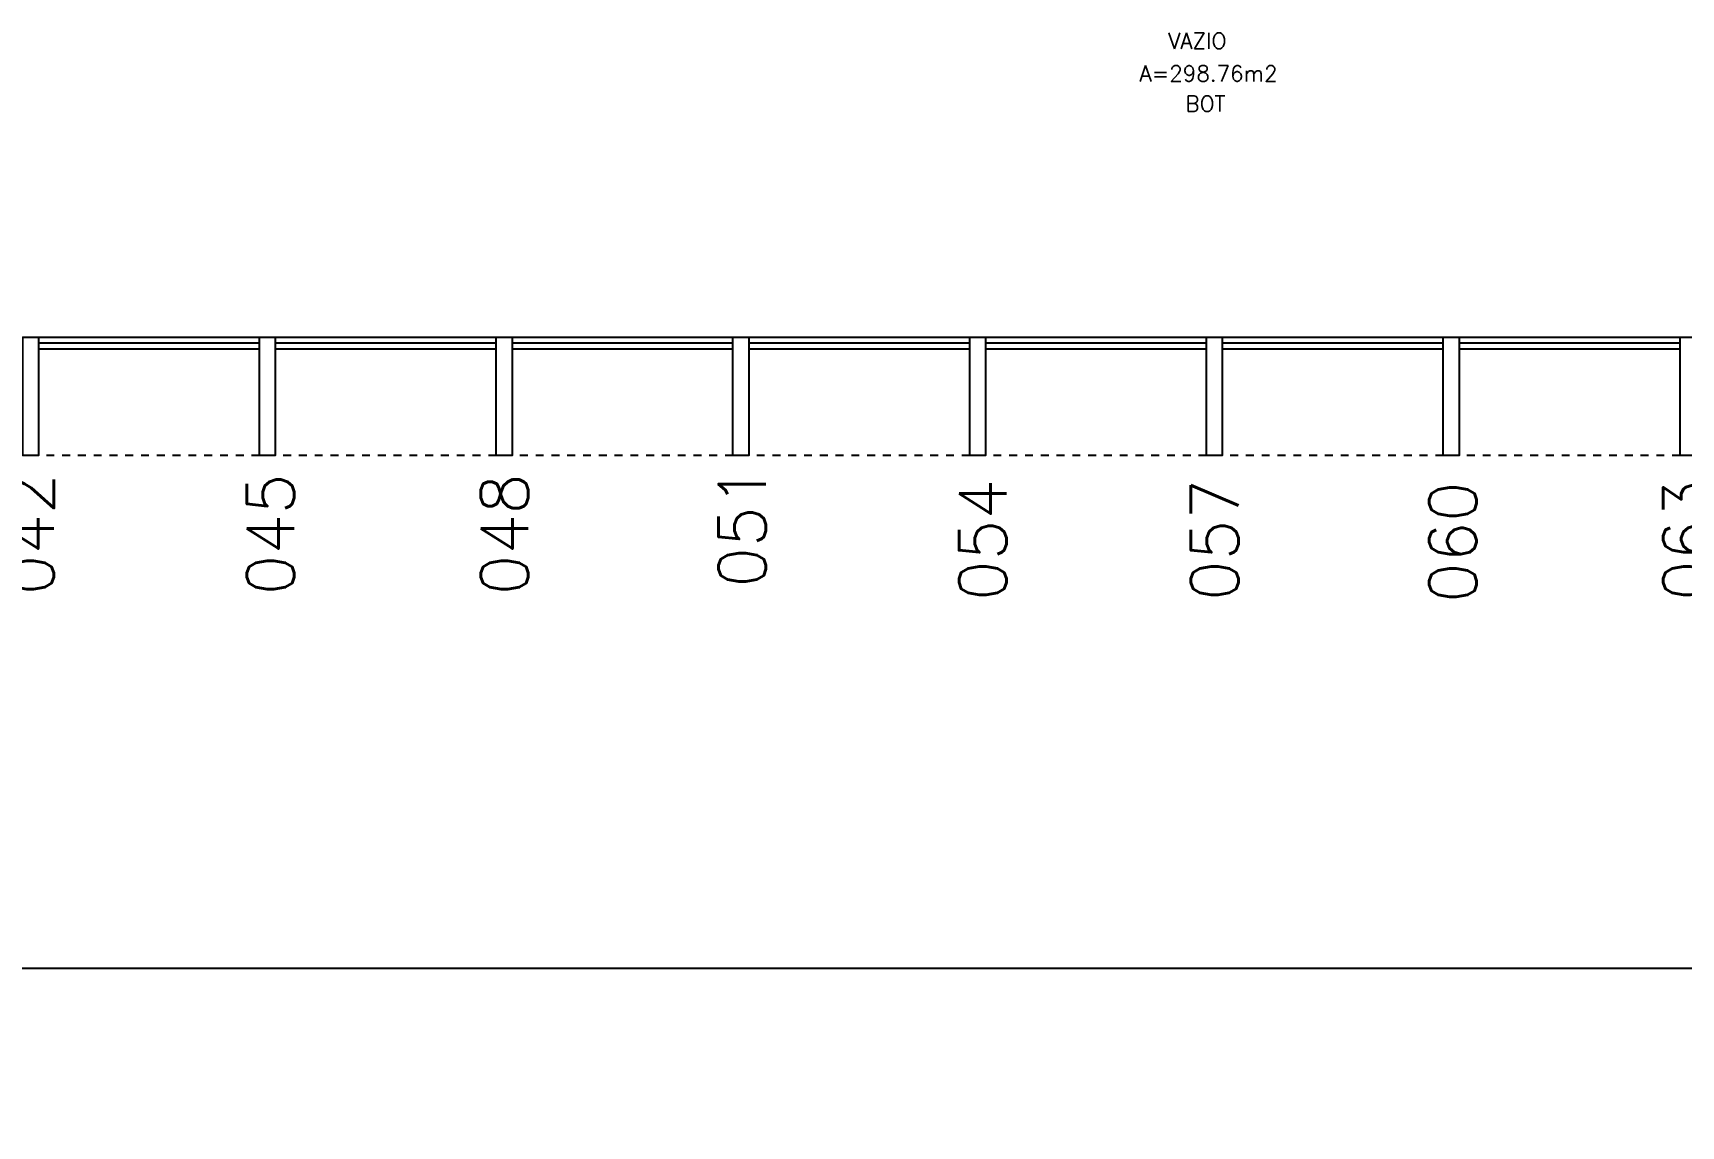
# Model space of a CAD drawing. Extents: x -250 to -5, y 354 to 449.
# Drawn here: x -194.57 to -173.68, y 356.9 to 370.75 of the extents above; entities that cross this region are included whole.
import ezdxf
from ezdxf.enums import TextEntityAlignment as Align

# ---------------------------------------------------------------- set-up
doc = ezdxf.new("R2010")
doc.units = 0
doc.header["$LTSCALE"] = 0.02
doc.header["$MEASUREMENT"] = 0
doc.header["$PDMODE"] = 98
doc.linetypes.add('HIDDEN2', pattern=[0.1875, 0.125, -0.0625])
doc.layers.get('0').update_dxf_attribs({"linetype": 'CONTINUOUS'})
doc.layers.get('DEFPOINTS').update_dxf_attribs({"linetype": 'CONTINUOUS'})
for name, color, linetype in [('ESQ', 2, 'CONTINUOUS'), ('ESTR', 3, 'CONTINUOUS'), ('NOPILAR1', 2, 'CONTINUOUS'), ('PROJ', 1, 'HIDDEN2'), ('TEXT_CENTRO_CUSTO', 1, 'CONTINUOUS'), ('TEXTO', 2, 'CONTINUOUS'), ('TEXTO-CENTRO-CUSTO', 2, 'CONTINUOUS'), ('ÁREA', 2, 'CONTINUOUS')]:
    doc.layers.add(name, color=color, linetype=linetype)
doc.styles.add('1', font='romans.shx')
doc.styles.add('NOPILAR', font='simplex.shx', dxfattribs={"height": 0.6})
doc.styles.get("Standard").update_dxf_attribs({"font": 'romans.shx'})
doc.styles.add('UNB-100', font='simplex.shx', dxfattribs={"height": 0.2})
doc.dimstyles.new('1-600', dxfattribs={"dimtxt": 1.1, "dimasz": 2.5, "dimexe": 2, "dimexo": 4, "dimgap": 0.2, "dimtad": 1, "dimdec": 0, "dimzin": 4, "dimdsep": 46, "dimlunit": 6, "dimtxsty": '1', "dimblk1": 'NONE', "dimblk2": 'NONE', "dimsah": 1, "dimcen": 0, "dimclrd": 2, "dimclre": 2, "dimclrt": 2, "dimadec": 0, "dimazin": 0, "dimtfac": 1, "dimtdec": 0, "dimtmove": 2, "dimatfit": 3, "dimldrblk": 'NONE', "dimfxl": 0, "dimtolj": 1, "dimtzin": 0, "dimarcsym": 0})

# ---------------------------------------------------------------- blocks, each defined once
blk = doc.blocks.new('*D53')
at = {"color": 2, "linetype": 'ByBlock', "transparency": 16777216}
for p, q in [((-187.088, 351.649), (-187.088, 347.149)), ((-46.088, 351.649), (-46.088, 347.149)), ((-187.088, 349.149), (-46.088, 349.149))]:
    blk.add_line(p, q, dxfattribs=at)
at = {"layer": 'DEFPOINTS', "color": 0, "linetype": 'ByBlock', "transparency": 16777216}
for p in [(-187.088, 355.649), (-46.088, 355.649), (-46.088, 349.149)]:
    blk.add_point(p, dxfattribs=at)
at = {"color": 2, "linetype": 'ByBlock', "transparency": 16777216, "insert": (-116.588, 350.082), "char_height": 1.1, "attachment_point": 5, "style": '1'}
blk.add_mtext('\\A1;Biologia', dxfattribs=at)
blk = doc.blocks.new('_NONE')
at = {"color": 0, "linetype": 'ByBlock'}
blk.add_circle((0, 0), 0.25, dxfattribs=at)

msp = doc.modelspace()

# ---------------------------------------------------------------- linework, layer by layer
at = {"layer": 'ESQ', "color": 1}
for p, q in [((-194.496, 366.897), (-191.696, 366.897)), ((-194.496, 366.822), (-191.696, 366.822)), ((-194.496, 366.747), (-191.696, 366.747)), ((-191.496, 366.897), (-188.696, 366.897)), ((-191.496, 366.822), (-188.696, 366.822)), ((-191.496, 366.747), (-188.696, 366.747)), ((-188.496, 366.897), (-185.696, 366.897)), ((-188.496, 366.822), (-185.696, 366.822)), ((-188.496, 366.747), (-185.696, 366.747)), ((-185.496, 366.897), (-182.696, 366.897)), ((-185.496, 366.822), (-182.696, 366.822)), ((-185.496, 366.747), (-182.696, 366.747)), ((-182.496, 366.897), (-179.696, 366.897)), ((-182.496, 366.822), (-179.696, 366.822)), ((-182.496, 366.747), (-179.696, 366.747)), ((-179.496, 366.897), (-176.696, 366.897)), ((-179.496, 366.822), (-176.696, 366.822)), ((-179.496, 366.747), (-176.696, 366.747)), ((-176.496, 366.897), (-173.696, 366.897)), ((-176.496, 366.822), (-173.696, 366.822)), ((-176.496, 366.747), (-173.696, 366.747))]:
    msp.add_line(p, q, dxfattribs=at)
at = {"layer": 'ESTR'}
for points in [[(-194.496, 366.897), (-194.496, 365.397), (-194.696, 365.397), (-194.696, 366.897)], [(-191.496, 366.897), (-191.496, 365.397), (-191.696, 365.397), (-191.696, 366.897)], [(-188.496, 366.897), (-188.496, 365.397), (-188.696, 365.397), (-188.696, 366.897)], [(-185.496, 366.897), (-185.496, 365.397), (-185.696, 365.397), (-185.696, 366.897)], [(-182.496, 366.897), (-182.496, 365.397), (-182.696, 365.397), (-182.696, 366.897)], [(-179.496, 366.897), (-179.496, 365.397), (-179.696, 365.397), (-179.696, 366.897)], [(-176.496, 366.897), (-176.496, 365.397), (-176.696, 365.397), (-176.696, 366.897)], [(-173.496, 366.897), (-173.496, 365.397), (-173.696, 365.397), (-173.696, 366.897)]]:
    msp.add_lwpolyline(points, close=True, dxfattribs=at)
at = {"layer": 'PROJ'}
for p, q in [((-191.696, 365.397), (-194.496, 365.397)), ((-188.696, 365.397), (-191.496, 365.397)), ((-185.696, 365.397), (-188.496, 365.397)), ((-182.696, 365.397), (-185.496, 365.397)), ((-179.696, 365.397), (-182.496, 365.397)), ((-176.696, 365.397), (-179.496, 365.397)), ((-173.696, 365.397), (-176.496, 365.397))]:
    msp.add_line(p, q, dxfattribs=at)

# ---------------------------------------------------------------- texts
at = {"layer": 'NOPILAR1', "style": 'NOPILAR'}
for s, p in [('042', (-194.301, 363.624)), ('042', (-194.301, 363.624)), ('045', (-191.255, 363.624)), ('045', (-191.255, 363.624)), ('048', (-188.29, 363.624)), ('048', (-188.29, 363.624)), ('051', (-185.278, 363.722)), ('051', (-185.278, 363.722)), ('054', (-182.232, 363.553)), ('054', (-182.232, 363.553)), ('057', (-179.293, 363.553)), ('057', (-179.293, 363.553)), ('060', (-176.274, 363.526)), ('060', (-176.274, 363.526)), ('063', (-173.309, 363.553)), ('063', (-173.309, 363.553))]:
    msp.add_text(s, height=0.6, rotation=90, dxfattribs=at).set_placement(p)
at = {"layer": 'TEXT_CENTRO_CUSTO', "style": 'UNB-100'}
msp.add_text('BOT', height=0.2, dxfattribs=at).set_placement((-179.71, 369.754), align=Align.CENTER)
at = {"layer": 'TEXTO'}
msp.add_text('VAZIO', height=0.2, dxfattribs=at).set_placement((-180.181, 370.551))
at = {"layer": 'ÁREA', "style": 'UNB-100'}
msp.add_text('A=298.76m2', height=0.2, dxfattribs=at).set_placement((-179.671, 370.137), align=Align.CENTER)

# ---------------------------------------------------------------- dimensions: what is measured, and where the dimension line sits
at = {"layer": 'TEXTO-CENTRO-CUSTO'}
dim = msp.add_aligned_dim(p1=(-197.696, 365.397), p2=(-56.696, 365.397), distance=-6.5, text='Biologia', dimstyle='1-600', dxfattribs=at)
dim.commit()
dim.dimension.update_dxf_attribs({"geometry": '*D53', "text_midpoint": (-127.196, 359.831), "insert": (-10.608, 9.749)})

doc.saveas('drawing.dxf')
